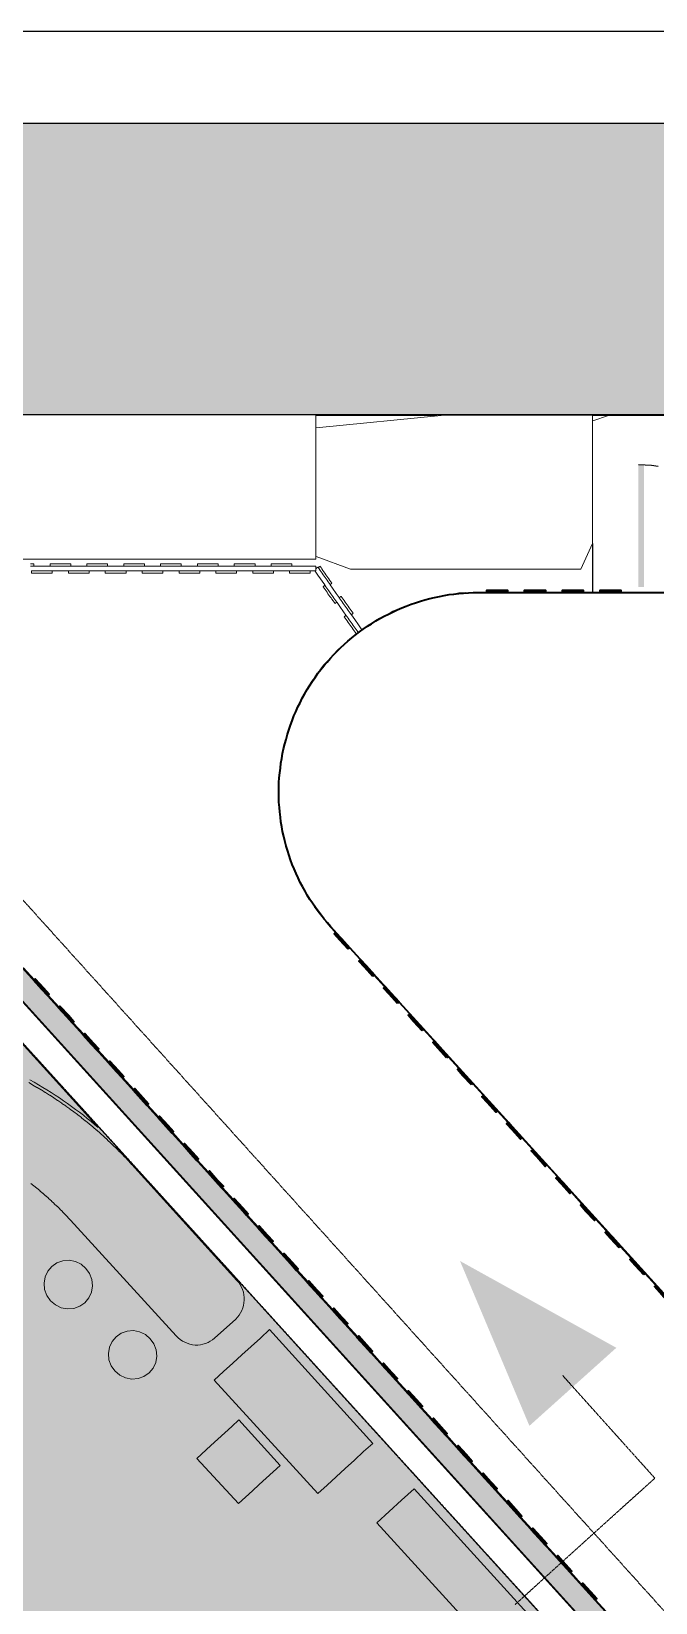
# Model space of a CAD drawing. Header units: millimetres. Extents: x -31757 to 121236, y -27283 to 63658.
# Drawn here: x 67185 to 71250, y 49174 to 59400 of the extents above; entities that cross this region are included whole.
import ezdxf

# ---------------------------------------------------------------- set-up
doc = ezdxf.new("R2010")
doc.units = ezdxf.units.MM
doc.linetypes.add('DASHDOT', pattern=[3.556, 2.54, -0.508, 0, -0.508])
doc.linetypes.add('PHANTOM', pattern=[6.35, 3.175, -0.635, 0.635, -0.635, 0.635, -0.635])
for name, color, linetype, lineweight in [('01_切断（構造・壁）', 7, 'Continuous', 35), ('04_切断（機械室などの塊）', 7, 'Continuous', 35), ('06_部屋の色', 8, 'Continuous', 0), ('10_見えがかり', 7, 'Continuous', 13), ('11_見えがかり（家具）', 8, 'Continuous', 9), ('20_上部（屋根の外形・梁）', 8, 'PHANTOM', 9), ('30_敷地・外構', 8, 'Continuous', 9), ('40_通り芯', 1, 'DASHDOT', 9), ('70_断面の位置', 6, 'DASHDOT', 9), ('90_図枠', 7, 'Continuous', 25)]:
    doc.layers.add(name, color=color, linetype=linetype, lineweight=lineweight)

msp = doc.modelspace()

# ---------------------------------------------------------------- hatches: boundary and pattern name
at = {"layer": '01_切断（構造・壁）'}
for points in [[(70233, 55763), (70286, 55763), (70286, 55757), (70286, 55748), (70233, 55748), (70151, 55748), (70151, 55754), (70151, 55763)], [(70479, 55763), (70532, 55763), (70532, 55757), (70532, 55748), (70479, 55748), (70397, 55748), (70397, 55754), (70397, 55763)], [(70725, 55763), (70778, 55763), (70778, 55757), (70778, 55748), (70725, 55748), (70643, 55748), (70643, 55754), (70643, 55763)], [(70971, 55763), (71024, 55763), (71024, 55757), (71024, 55748), (70971, 55748), (70889, 55748), (70889, 55754), (70889, 55763)], [(70565, 49510), (73320, 46471), (73321, 46469), (73321, 46469), (73321, 46469), (73320, 46468), (73309, 46457), (73268, 46420), (73215, 46373), (73214, 46372), (73213, 46373), (70457, 49413), (68151, 51957), (66059, 54265), (65922, 54416), (65920, 54418), (65920, 54418), (65920, 54418), (65922, 54419), (65946, 54441), (65986, 54477), (65986, 54477), (66026, 54514), (66026, 54514), (66026, 54514), (66028, 54515), (66028, 54515), (66028, 54515), (66029, 54514), (66769, 53698), (70454, 49632), (70540, 49538), (70565, 49510), (70565, 49510)], [(69248, 53426), (69193, 53486), (69157, 53526), (69161, 53530), (69168, 53536), (69204, 53496), (69259, 53436), (69255, 53432)], [(69408, 53249), (69353, 53310), (69317, 53349), (69322, 53353), (69329, 53359), (69364, 53320), (69419, 53259), (69415, 53255)], [(67264, 53174), (67264, 53174), (67300, 53134), (67296, 53130), (67289, 53124), (67253, 53164), (67198, 53224), (67203, 53228), (67209, 53234)], [(69569, 53072), (69514, 53133), (69478, 53172), (69482, 53176), (69489, 53183), (69525, 53143), (69580, 53083), (69575, 53079)], [(67426, 52996), (67462, 52956), (67458, 52952), (67451, 52946), (67415, 52986), (67360, 53046), (67365, 53050), (67371, 53056)], [(69729, 52896), (69674, 52956), (69638, 52996), (69642, 53000), (69649, 53006), (69685, 52967), (69740, 52906), (69736, 52902)], [(67588, 52817), (67624, 52777), (67620, 52773), (67613, 52767), (67576, 52807), (67522, 52867), (67527, 52871), (67533, 52877)], [(69889, 52719), (69834, 52780), (69798, 52819), (69803, 52823), (69810, 52829), (69845, 52790), (69900, 52729), (69896, 52725)], [(67749, 52639), (67786, 52598), (67782, 52594), (67775, 52588), (67738, 52628), (67684, 52688), (67689, 52692), (67696, 52698)], [(70050, 52543), (69995, 52603), (69959, 52643), (69963, 52647), (69970, 52653), (70006, 52613), (70061, 52553), (70056, 52549)], [(67911, 52460), (67948, 52419), (67944, 52415), (67937, 52409), (67900, 52450), (67847, 52509), (67851, 52513), (67858, 52519)], [(70166, 52437), (70221, 52376), (70217, 52372), (70210, 52366), (70155, 52427), (70155, 52427), (70119, 52466), (70124, 52470), (70130, 52476), (70166, 52437)], [(68073, 52281), (68110, 52240), (68106, 52236), (68099, 52230), (68062, 52271), (68009, 52330), (68013, 52334), (68020, 52340)], [(70326, 52260), (70381, 52200), (70377, 52196), (70370, 52190), (70315, 52250), (70315, 52250), (70279, 52290), (70284, 52294), (70291, 52300), (70326, 52260)], [(68235, 52103), (68272, 52062), (68268, 52057), (68261, 52052), (68224, 52093), (68171, 52152), (68175, 52156), (68182, 52162)], [(70487, 52084), (70542, 52023), (70537, 52019), (70531, 52013), (70476, 52074), (70476, 52074), (70440, 52113), (70444, 52117), (70451, 52123), (70487, 52084)], [(68397, 51924), (68435, 51883), (68430, 51879), (68423, 51873), (68386, 51914), (68333, 51973), (68337, 51977), (68344, 51983)], [(70647, 51907), (70702, 51847), (70698, 51843), (70691, 51837), (70636, 51897), (70636, 51897), (70600, 51936), (70605, 51940), (70611, 51947), (70647, 51907)], [(68559, 51746), (68597, 51704), (68592, 51700), (68585, 51694), (68548, 51736), (68495, 51794), (68499, 51798), (68506, 51804)], [(70807, 51731), (70862, 51670), (70858, 51666), (70851, 51660), (70796, 51720), (70761, 51760), (70765, 51764), (70772, 51770), (70807, 51731)], [(68721, 51567), (68759, 51525), (68754, 51521), (68748, 51515), (68710, 51557), (68657, 51615), (68662, 51619), (68668, 51625)], [(71012, 51483), (70957, 51544), (70921, 51583), (70925, 51587), (70932, 51593), (70968, 51554), (71023, 51493), (71018, 51489)], [(68883, 51389), (68921, 51346), (68916, 51342), (68910, 51336), (68871, 51378), (68819, 51436), (68824, 51441), (68830, 51446)], [(71172, 51307), (71117, 51367), (71081, 51407), (71086, 51411), (71092, 51417), (71128, 51377), (71183, 51317), (71179, 51313)], [(69044, 51210), (69083, 51168), (69078, 51163), (69072, 51157), (69033, 51200), (68981, 51257), (68986, 51262), (68992, 51268)], [(71332, 51130), (71277, 51191), (71242, 51230), (71246, 51234), (71253, 51240), (71288, 51201), (71343, 51140), (71339, 51136)], [(69206, 51031), (69245, 50989), (69240, 50984), (69234, 50979), (69195, 51021), (69143, 51079), (69148, 51083), (69154, 51089)], [(69368, 50853), (69407, 50810), (69402, 50806), (69396, 50800), (69357, 50843), (69305, 50900), (69310, 50904), (69316, 50910)], [(69530, 50674), (69569, 50631), (69564, 50627), (69558, 50621), (69519, 50664), (69467, 50721), (69472, 50725), (69478, 50731)], [(69692, 50496), (69731, 50452), (69726, 50448), (69720, 50442), (69681, 50486), (69629, 50542), (69634, 50547), (69640, 50552)], [(69854, 50317), (69893, 50274), (69888, 50269), (69882, 50263), (69843, 50307), (69791, 50363), (69796, 50368), (69803, 50374)], [(70016, 50139), (70055, 50095), (70050, 50090), (70044, 50085), (70004, 50129), (69954, 50185), (69958, 50189), (69965, 50195)], [(70177, 49960), (70217, 49916), (70212, 49911), (70206, 49906), (70166, 49950), (70116, 50006), (70121, 50010), (70127, 50016)], [(70339, 49782), (70379, 49737), (70375, 49733), (70368, 49727), (70328, 49771), (70278, 49827), (70283, 49832), (70289, 49837)], [(70501, 49603), (70501, 49603), (70542, 49558), (70537, 49554), (70530, 49548), (70490, 49593), (70440, 49648), (70445, 49653), (70451, 49658)], [(70663, 49424), (70663, 49424), (70704, 49379), (70699, 49375), (70693, 49369), (70652, 49414), (70602, 49469), (70607, 49474), (70613, 49480)], [(70825, 49246), (70866, 49201), (70861, 49196), (70855, 49191), (70814, 49236), (70764, 49291), (70769, 49295), (70775, 49301)]]:
    msp.add_hatch(color=7, dxfattribs=at).paths.add_polyline_path(points)
at = {"layer": '06_部屋の色', "true_color": 0xe9dfcf}
msp.add_hatch(color=8, dxfattribs=at).paths.add_polyline_path([(65518, 54580), (74066, 45167), (73036, 44217), (73059, 44192), (72029, 43242), (72005, 43268), (68751, 46747), (68802, 46797), (68871, 46876), (68933, 46961), (68987, 47051), (69033, 47145), (69070, 47243), (69099, 47344), (69119, 47447), (69130, 47551), (69132, 47656), (69125, 47760), (69108, 47864), (69083, 47966), (69049, 48065), (69006, 48161), (68955, 48252), (68897, 48339), (68831, 48421), (68758, 48496), (68679, 48565), (68594, 48626), (68504, 48680), (68410, 48726), (68312, 48764), (68211, 48793), (68108, 48813), (68004, 48824), (67899, 48826), (67795, 48818), (67691, 48802), (67589, 48777), (67490, 48742), (67394, 48700), (67303, 48649), (67216, 48590), (67134, 48524), (67111, 48501), (63320, 52554)])
at = {"layer": '06_部屋の色', "true_color": 0x6fa96e}
h = msp.add_hatch(color=8, dxfattribs=at)
h.paths.add_polyline_path([(63902, 51934), (64015, 52040), (64244, 52254), (64474, 52467), (64704, 52680), (64934, 52893), (65164, 53105), (65395, 53317), (65626, 53528), (65858, 53740), (66090, 53950), (73081, 46251), (72861, 46051), (72642, 45851), (72423, 45650), (72203, 45449), (71985, 45248), (71766, 45046), (71548, 44844), (71330, 44642), (71113, 44439), (71005, 44338), (71005, 44338), (71005, 44338), (71005, 44338), (70896, 44236), (70679, 44032), (70462, 43829), (70246, 43624), (70030, 43420), (69815, 43215), (69600, 43010), (69385, 42805), (69170, 42599), (68956, 42393), (61742, 49884), (61967, 50101), (62194, 50318), (62420, 50535), (62647, 50751), (62874, 50967), (63102, 51182), (63330, 51397), (63558, 51612), (63786, 51826), (63898, 51930)])
h.paths.add_polyline_path([(66729, 47593), (66737, 47488), (66753, 47385), (66778, 47283), (66813, 47184), (66855, 47088), (66906, 46997), (66965, 46910), (67031, 46828), (67103, 46753), (67183, 46684), (67267, 46622), (67357, 46568), (67451, 46522), (67549, 46485), (67650, 46456), (67753, 46436), (67857, 46425), (67962, 46423), (68067, 46431), (68170, 46447), (68272, 46472), (68371, 46506), (68467, 46549), (68558, 46600), (68645, 46658), (68727, 46724), (68748, 46745), (68751, 46748), (68751, 46748), (68802, 46797), (68871, 46876), (68933, 46961), (68987, 47051), (69033, 47145), (69070, 47243), (69099, 47344), (69119, 47447), (69130, 47551), (69132, 47656), (69125, 47760), (69108, 47864), (69083, 47966), (69049, 48065), (69006, 48161), (68955, 48252), (68897, 48339), (68831, 48421), (68758, 48496), (68679, 48565), (68594, 48626), (68504, 48680), (68410, 48726), (68312, 48764), (68211, 48793), (68108, 48813), (68004, 48824), (67899, 48826), (67795, 48818), (67691, 48802), (67589, 48777), (67490, 48742), (67394, 48700), (67303, 48649), (67216, 48590), (67134, 48524), (67111, 48502), (67059, 48452), (66990, 48372), (66929, 48288), (66875, 48198), (66829, 48104), (66791, 48006), (66762, 47905), (66742, 47802), (66731, 47698)], flags=0)
at = {"layer": '30_敷地・外構'}
for points in [[(76237, 56906), (43237, 56910), (13241, 12904), (13241, 12689), (8535, 3143), (7508, 600), (600, 600), (600, 6600), (3132, 6878), (4651, 9733), (7846, 15113), (9591, 17889), (15132, 25269), (23701, 36199), (24022, 37246), (24920, 38564), (24512, 38842), (24533, 38911), (22109, 41084), (34079, 57232), (31966, 58800), (76237, 58800)], [(13241, 12904), (13242, 907), (600, 908), (600, 58800), (83500, 58800), (83500, 903), (76239, 903), (76243, 56906), (43237, 56910)]]:
    msp.add_hatch(color=8, dxfattribs=at).paths.add_polyline_path(points)
at = {"layer": '40_建具'}
msp.add_hatch(color=7, dxfattribs=at).paths.add_polyline_path([(71138, 55783), (71174, 55783), (71174, 56578), (71138, 56578)])
at = {"layer": '70_断面の位置'}
msp.add_hatch(color=7, dxfattribs=at).paths.add_polyline_path([(70428, 50324), (69976, 51397), (70994, 50832)])

# ---------------------------------------------------------------- linework, layer by layer
at = {"layer": '01_切断（構造・壁）'}
for points in [[(70233, 55763), (70286, 55763), (70286, 55757), (70286, 55748), (70233, 55748), (70151, 55748), (70151, 55754), (70151, 55763), (70233, 55763)], [(70479, 55763), (70532, 55763), (70532, 55757), (70532, 55748), (70479, 55748), (70397, 55748), (70397, 55754), (70397, 55763), (70479, 55763)], [(70725, 55763), (70778, 55763), (70778, 55757), (70778, 55748), (70725, 55748), (70643, 55748), (70643, 55754), (70643, 55763), (70725, 55763)], [(70971, 55763), (71024, 55763), (71024, 55757), (71024, 55748), (70971, 55748), (70889, 55748), (70889, 55754), (70889, 55763), (70971, 55763)], [(73213, 46373), (70457, 49413), (68151, 51957), (66059, 54265)], [(66769, 53698), (70454, 49632), (70540, 49538), (70565, 49510), (70565, 49510), (70565, 49510)], [(69248, 53426), (69193, 53486), (69157, 53526), (69161, 53530), (69168, 53536), (69204, 53496), (69259, 53436), (69255, 53432), (69248, 53426)], [(69408, 53249), (69353, 53310), (69317, 53349), (69322, 53353), (69329, 53359), (69364, 53320), (69419, 53259), (69415, 53255), (69408, 53249)], [(67264, 53174), (67264, 53174), (67300, 53134), (67296, 53130), (67289, 53124), (67253, 53164), (67198, 53224), (67203, 53228), (67209, 53234), (67264, 53174)], [(69569, 53072), (69514, 53133), (69478, 53172), (69482, 53176), (69489, 53183), (69525, 53143), (69580, 53083), (69575, 53079), (69569, 53072)], [(67426, 52996), (67462, 52956), (67458, 52952), (67451, 52946), (67415, 52986), (67360, 53046), (67365, 53050), (67371, 53056), (67426, 52996)], [(69729, 52896), (69674, 52956), (69638, 52996), (69642, 53000), (69649, 53006), (69685, 52967), (69740, 52906), (69736, 52902), (69729, 52896)], [(67588, 52817), (67624, 52777), (67620, 52773), (67613, 52767), (67576, 52807), (67522, 52867), (67527, 52871), (67533, 52877), (67588, 52817)], [(69889, 52719), (69834, 52780), (69798, 52819), (69803, 52823), (69810, 52829), (69845, 52790), (69900, 52729), (69896, 52725), (69889, 52719)], [(67749, 52639), (67786, 52598), (67782, 52594), (67775, 52588), (67738, 52628), (67684, 52688), (67689, 52692), (67696, 52698), (67749, 52639)], [(70050, 52543), (69995, 52603), (69959, 52643), (69963, 52647), (69970, 52653), (70006, 52613), (70061, 52553), (70056, 52549), (70050, 52543)], [(67911, 52460), (67948, 52419), (67944, 52415), (67937, 52409), (67900, 52450), (67847, 52509), (67851, 52513), (67858, 52519), (67911, 52460)], [(70166, 52437), (70221, 52376), (70217, 52372), (70210, 52366), (70155, 52427), (70155, 52427), (70119, 52466), (70124, 52470), (70130, 52476), (70166, 52437), (70166, 52437)], [(68073, 52281), (68110, 52240), (68106, 52236), (68099, 52230), (68062, 52271), (68009, 52330), (68013, 52334), (68020, 52340), (68073, 52281)], [(70326, 52260), (70381, 52200), (70377, 52196), (70370, 52190), (70315, 52250), (70315, 52250), (70279, 52290), (70284, 52294), (70291, 52300), (70326, 52260), (70326, 52260)], [(68235, 52103), (68272, 52062), (68268, 52057), (68261, 52052), (68224, 52093), (68171, 52152), (68175, 52156), (68182, 52162), (68235, 52103)], [(70487, 52084), (70542, 52023), (70537, 52019), (70531, 52013), (70476, 52074), (70476, 52074), (70440, 52113), (70444, 52117), (70451, 52123), (70487, 52084), (70487, 52084)], [(68397, 51924), (68435, 51883), (68430, 51879), (68423, 51873), (68386, 51914), (68333, 51973), (68337, 51977), (68344, 51983), (68397, 51924)], [(70647, 51907), (70702, 51847), (70698, 51843), (70691, 51837), (70636, 51897), (70636, 51897), (70600, 51936), (70605, 51940), (70611, 51947), (70647, 51907), (70647, 51907)], [(68559, 51746), (68597, 51704), (68592, 51700), (68585, 51694), (68548, 51736), (68495, 51794), (68499, 51798), (68506, 51804), (68559, 51746)], [(70807, 51731), (70862, 51670), (70858, 51666), (70851, 51660), (70796, 51720), (70761, 51760), (70765, 51764), (70772, 51770), (70807, 51731), (70807, 51731)], [(68721, 51567), (68759, 51525), (68754, 51521), (68748, 51515), (68710, 51557), (68657, 51615), (68662, 51619), (68668, 51625), (68721, 51567)], [(71012, 51483), (70957, 51544), (70921, 51583), (70925, 51587), (70932, 51593), (70968, 51554), (71023, 51493), (71018, 51489), (71012, 51483)], [(68883, 51389), (68921, 51346), (68916, 51342), (68910, 51336), (68871, 51378), (68819, 51436), (68824, 51441), (68830, 51446), (68883, 51389)], [(71172, 51307), (71117, 51367), (71081, 51407), (71086, 51411), (71092, 51417), (71128, 51377), (71183, 51317), (71179, 51313), (71172, 51307)], [(69044, 51210), (69083, 51168), (69078, 51163), (69072, 51157), (69033, 51200), (68981, 51257), (68986, 51262), (68992, 51268), (69044, 51210)], [(71332, 51130), (71277, 51191), (71242, 51230), (71246, 51234), (71253, 51240), (71288, 51201), (71343, 51140), (71339, 51136), (71332, 51130)], [(69206, 51031), (69245, 50989), (69240, 50984), (69234, 50979), (69195, 51021), (69143, 51079), (69148, 51083), (69154, 51089), (69206, 51031)], [(69368, 50853), (69407, 50810), (69402, 50806), (69396, 50800), (69357, 50843), (69305, 50900), (69310, 50904), (69316, 50910), (69368, 50853)], [(69530, 50674), (69569, 50631), (69564, 50627), (69558, 50621), (69519, 50664), (69467, 50721), (69472, 50725), (69478, 50731), (69530, 50674)], [(69692, 50496), (69731, 50452), (69726, 50448), (69720, 50442), (69681, 50486), (69629, 50542), (69634, 50547), (69640, 50552), (69692, 50496)], [(69854, 50317), (69893, 50274), (69888, 50269), (69882, 50263), (69843, 50307), (69791, 50363), (69796, 50368), (69803, 50374), (69854, 50317)], [(70016, 50139), (70055, 50095), (70050, 50090), (70044, 50085), (70004, 50129), (69954, 50185), (69958, 50189), (69965, 50195), (70016, 50139)], [(70177, 49960), (70217, 49916), (70212, 49911), (70206, 49906), (70166, 49950), (70116, 50006), (70121, 50010), (70127, 50016), (70177, 49960)], [(70339, 49782), (70379, 49737), (70375, 49733), (70368, 49727), (70328, 49771), (70278, 49827), (70283, 49832), (70289, 49837), (70339, 49782)], [(70501, 49603), (70501, 49603), (70542, 49558), (70537, 49554), (70530, 49548), (70490, 49593), (70440, 49648), (70445, 49653), (70451, 49658), (70501, 49603)], [(70565, 49510), (73320, 46471)], [(70663, 49424), (70663, 49424), (70704, 49379), (70699, 49375), (70693, 49369), (70652, 49414), (70602, 49469), (70607, 49474), (70613, 49480), (70663, 49424)], [(70825, 49246), (70866, 49201), (70861, 49196), (70855, 49191), (70814, 49236), (70764, 49291), (70769, 49295), (70775, 49301), (70825, 49246)]]:
    msp.add_lwpolyline(points, dxfattribs=at)
at = {"layer": '04_切断（機械室などの塊）'}
msp.add_lwpolyline([(72821, 49513), (71093, 51417), (69133, 53574), (69114, 53597), (69092, 53622), (69073, 53646), (69052, 53673), (69035, 53697), (69015, 53725), (68999, 53750), (68981, 53779), (68967, 53805), (68950, 53834), (68936, 53861), (68921, 53891), (68909, 53918), (68895, 53949), (68884, 53977), (68872, 54009), (68863, 54037), (68852, 54070), (68844, 54098), (68835, 54131), (68828, 54160), (68821, 54193), (68816, 54223), (68810, 54256), (68806, 54286), (68802, 54320), (68800, 54349), (68797, 54383), (68797, 54413), (68796, 54447), (68796, 54477), (68797, 54511), (68799, 54541), (68802, 54575), (68806, 54604), (68810, 54638), (68815, 54667), (68821, 54701), (68827, 54730), (68835, 54763), (68843, 54792), (68852, 54825), (68861, 54853), (68872, 54885), (68882, 54913), (68894, 54945), (68907, 54972), (68920, 55003), (68934, 55030), (68949, 55060), (68964, 55086), (68980, 55116), (68996, 55141), (69015, 55170), (69032, 55194), (69051, 55222), (69070, 55246), (69091, 55272), (69110, 55295), (69132, 55321), (69153, 55342), (69176, 55367), (69198, 55388), (69223, 55411), (69245, 55431), (69271, 55453), (69294, 55471), (69321, 55492), (69346, 55509), (69373, 55529), (69399, 55545), (69427, 55563), (69453, 55578), (69483, 55594), (69510, 55608), (69540, 55623), (69567, 55635), (69598, 55649), (69626, 55660), (69658, 55672), (69686, 55681), (69718, 55692), (69747, 55700), (69780, 55709), (69809, 55716), (69842, 55723), (69872, 55728), (69905, 55734), (69935, 55738), (69968, 55742), (69998, 55744), (70032, 55746), (70062, 55747), (70096, 55748), (71825, 55748)], dxfattribs=at)
at = {"layer": '10_見えがかり'}
for points in [[(66893, 56904), (67370, 56904), (67608, 56904), (67847, 56904), (68085, 56904), (68323, 56904), (68562, 56904), (68800, 56904), (69038, 56904), (69038, 56825), (69038, 56747), (69038, 56512), (69038, 56434), (69038, 56355), (69038, 56277), (69038, 56199), (69038, 56120), (69038, 56042), (69038, 55964), (68800, 55964), (68562, 55964), (68085, 55964), (67847, 55964), (67370, 55964), (67132, 55964)], [(69040, 56820), (69876, 56903), (70838, 56903), (70838, 56276), (70838, 56067), (70763, 55900), (70388, 55900), (70013, 55900), (69263, 55900), (69040, 55983)], [(69040, 56901), (69826, 56901)], [(70840, 56866), (70944, 56901), (71084, 56901), (71223, 56901), (71363, 56901), (71642, 56901)], [(70840, 56900), (70935, 56900)], [(70887, 55750), (70840, 55750), (70840, 55889), (70840, 56029), (70840, 56067)], [(67178, 55934), (67190, 55934), (67201, 55934), (67201, 55933), (67201, 55931), (67201, 55930), (67201, 55929), (67201, 55928), (67201, 55926), (67201, 55925), (67201, 55924), (67201, 55921), (67201, 55920), (67201, 55919), (67178, 55919)], [(67186, 55874), (67186, 55876), (67186, 55878), (67186, 55879), (67186, 55881), (67186, 55884), (67186, 55885), (67186, 55886), (67186, 55888), (67186, 55889), (67197, 55889), (67208, 55889), (67220, 55889), (67231, 55889), (67265, 55889), (67276, 55889), (67287, 55889), (67298, 55889), (67310, 55889), (67321, 55889), (67321, 55888), (67321, 55886), (67321, 55884), (67321, 55883), (67321, 55880), (67321, 55879), (67321, 55878), (67321, 55876), (67321, 55874), (67310, 55874), (67287, 55874), (67276, 55874), (67265, 55874), (67253, 55874), (67242, 55874), (67231, 55874), (67220, 55874), (67208, 55874), (67197, 55874), (67186, 55874)], [(67203, 55919), (67304, 55919)], [(67306, 55928), (67306, 55929), (67306, 55930), (67306, 55931), (67306, 55933), (67306, 55934), (67340, 55934), (67351, 55934), (67362, 55934), (67373, 55934), (67396, 55934), (67407, 55934), (67441, 55934), (67441, 55933), (67441, 55930), (67441, 55929), (67441, 55928), (67441, 55925), (67441, 55924), (67441, 55923), (67441, 55920), (67441, 55919), (67430, 55919), (67418, 55919), (67407, 55919), (67396, 55919), (67373, 55919), (67362, 55919), (67351, 55919), (67340, 55919), (67328, 55919), (67317, 55919), (67306, 55919), (67306, 55920), (67306, 55923), (67306, 55924), (67306, 55925), (67306, 55928)], [(67424, 55889), (67323, 55889)], [(67426, 55881), (67426, 55884), (67426, 55885), (67426, 55886), (67426, 55888), (67426, 55889), (67437, 55889), (67448, 55889), (67460, 55889), (67471, 55889), (67493, 55889), (67505, 55889), (67516, 55889), (67527, 55889), (67538, 55889), (67550, 55889), (67561, 55889), (67561, 55888), (67561, 55886), (67561, 55885), (67561, 55884), (67561, 55883), (67561, 55879), (67561, 55876), (67561, 55875), (67561, 55874), (67527, 55874), (67516, 55874), (67493, 55874), (67482, 55874), (67471, 55874), (67460, 55874), (67448, 55874), (67437, 55874), (67426, 55874), (67426, 55875), (67426, 55876), (67426, 55878), (67426, 55879), (67426, 55881)], [(67443, 55919), (67544, 55919)], [(67546, 55919), (67546, 55921), (67546, 55923), (67546, 55924), (67546, 55925), (67546, 55928), (67546, 55929), (67546, 55930), (67546, 55931), (67546, 55933), (67546, 55934), (67557, 55934), (67568, 55934), (67580, 55934), (67591, 55934), (67602, 55934), (67613, 55934), (67625, 55934), (67636, 55934), (67647, 55934), (67658, 55934), (67670, 55934), (67681, 55934), (67681, 55933), (67681, 55930), (67681, 55928), (67681, 55925), (67681, 55923), (67681, 55921), (67681, 55920), (67681, 55919), (67670, 55919), (67658, 55919), (67647, 55919), (67625, 55919), (67613, 55919), (67602, 55919), (67591, 55919), (67580, 55919), (67568, 55919), (67557, 55919), (67546, 55919)], [(67664, 55889), (67563, 55889)], [(67666, 55874), (67666, 55876), (67666, 55878), (67666, 55879), (67666, 55880), (67666, 55883), (67666, 55884), (67666, 55885), (67666, 55888), (67666, 55889), (67700, 55889), (67711, 55889), (67733, 55889), (67745, 55889), (67756, 55889), (67767, 55889), (67778, 55889), (67790, 55889), (67801, 55889), (67801, 55886), (67801, 55884), (67801, 55883), (67801, 55880), (67801, 55876), (67801, 55875), (67801, 55874), (67790, 55874), (67778, 55874), (67767, 55874), (67745, 55874), (67733, 55874), (67722, 55874), (67711, 55874), (67688, 55874), (67677, 55874), (67666, 55874)], [(67683, 55919), (67784, 55919)], [(67786, 55919), (67786, 55921), (67786, 55923), (67786, 55924), (67786, 55925), (67786, 55928), (67786, 55929), (67786, 55930), (67786, 55931), (67786, 55933), (67786, 55934), (67808, 55934), (67820, 55934), (67842, 55934), (67853, 55934), (67876, 55934), (67898, 55934), (67921, 55934), (67921, 55931), (67921, 55930), (67921, 55929), (67921, 55928), (67921, 55926), (67921, 55925), (67921, 55924), (67921, 55923), (67921, 55921), (67921, 55919), (67910, 55919), (67898, 55919), (67887, 55919), (67876, 55919), (67853, 55919), (67842, 55919), (67831, 55919), (67820, 55919), (67808, 55919), (67797, 55919), (67786, 55919)], [(67904, 55889), (67803, 55889)], [(67906, 55883), (67906, 55884), (67906, 55885), (67906, 55886), (67906, 55888), (67906, 55889), (67917, 55889), (67928, 55889), (67940, 55889), (67951, 55889), (67962, 55889), (67985, 55889), (67996, 55889), (68007, 55889), (68018, 55889), (68030, 55889), (68041, 55889), (68041, 55888), (68041, 55885), (68041, 55883), (68041, 55880), (68041, 55879), (68041, 55878), (68041, 55876), (68041, 55875), (68041, 55874), (68018, 55874), (68007, 55874), (67996, 55874), (67985, 55874), (67962, 55874), (67951, 55874), (67940, 55874), (67928, 55874), (67906, 55874), (67906, 55875), (67906, 55876), (67906, 55878), (67906, 55879), (67906, 55880), (67906, 55883)], [(67923, 55919), (68024, 55919)], [(68026, 55928), (68026, 55930), (68026, 55933), (68026, 55934), (68082, 55934), (68093, 55934), (68105, 55934), (68116, 55934), (68127, 55934), (68161, 55934), (68161, 55932), (68161, 55931), (68161, 55930), (68161, 55929), (68161, 55927), (68161, 55925), (68161, 55922), (68161, 55921), (68161, 55920), (68161, 55919), (68138, 55919), (68127, 55919), (68105, 55919), (68093, 55919), (68071, 55919), (68060, 55919), (68048, 55919), (68037, 55919), (68026, 55919), (68026, 55920), (68026, 55921), (68026, 55923), (68026, 55925), (68026, 55928)], [(68144, 55889), (68048, 55889), (68043, 55889)], [(68146, 55874), (68146, 55876), (68146, 55877), (68146, 55879), (68146, 55881), (68146, 55884), (68146, 55886), (68146, 55887), (68146, 55889), (68157, 55889), (68168, 55889), (68202, 55889), (68213, 55889), (68236, 55889), (68247, 55889), (68258, 55889), (68270, 55889), (68281, 55889), (68281, 55887), (68281, 55886), (68281, 55885), (68281, 55884), (68281, 55882), (68281, 55880), (68281, 55879), (68281, 55877), (68281, 55876), (68281, 55875), (68281, 55874), (68270, 55874), (68258, 55874), (68247, 55874), (68236, 55874), (68213, 55874), (68202, 55874), (68191, 55874), (68180, 55874), (68168, 55874), (68157, 55874), (68146, 55874)], [(68163, 55919), (68264, 55919)], [(68266, 55927), (68266, 55929), (68266, 55930), (68266, 55932), (68266, 55934), (68300, 55934), (68311, 55934), (68333, 55934), (68345, 55934), (68356, 55934), (68367, 55934), (68378, 55934), (68401, 55934), (68401, 55931), (68401, 55930), (68401, 55927), (68401, 55925), (68401, 55921), (68401, 55920), (68401, 55919), (68390, 55919), (68378, 55919), (68345, 55919), (68333, 55919), (68300, 55919), (68288, 55919), (68277, 55919), (68266, 55919), (68266, 55920), (68266, 55922), (68266, 55924), (68266, 55925), (68266, 55927)], [(68384, 55889), (68296, 55889), (68283, 55889)], [(68386, 55874), (68386, 55876), (68386, 55877), (68386, 55879), (68386, 55880), (68386, 55882), (68386, 55884), (68386, 55885), (68386, 55887), (68386, 55889), (68397, 55889), (68408, 55889), (68420, 55889), (68431, 55889), (68442, 55889), (68465, 55889), (68476, 55889), (68487, 55889), (68498, 55889), (68510, 55889), (68521, 55889), (68521, 55887), (68521, 55886), (68521, 55885), (68521, 55884), (68521, 55882), (68521, 55880), (68521, 55879), (68521, 55877), (68521, 55876), (68521, 55875), (68521, 55874), (68498, 55874), (68487, 55874), (68476, 55874), (68453, 55874), (68442, 55874), (68431, 55874), (68420, 55874), (68408, 55874), (68397, 55874), (68386, 55874)], [(68403, 55919), (68504, 55919)], [(68506, 55919), (68506, 55921), (68506, 55922), (68506, 55924), (68506, 55925), (68506, 55927), (68506, 55929), (68506, 55930), (68506, 55931), (68506, 55932), (68506, 55934), (68517, 55934), (68528, 55934), (68540, 55934), (68551, 55934), (68596, 55934), (68607, 55934), (68618, 55934), (68630, 55934), (68641, 55934), (68641, 55932), (68641, 55931), (68641, 55930), (68641, 55929), (68641, 55927), (68641, 55925), (68641, 55924), (68641, 55922), (68641, 55921), (68641, 55920), (68641, 55919), (68618, 55919), (68607, 55919), (68573, 55919), (68562, 55919), (68551, 55919), (68540, 55919), (68528, 55919), (68517, 55919), (68506, 55919)], [(68624, 55889), (68543, 55889), (68523, 55889)], [(68626, 55882), (68626, 55884), (68626, 55885), (68626, 55886), (68626, 55887), (68626, 55889), (68637, 55889), (68648, 55889), (68660, 55889), (68671, 55889), (68682, 55889), (68693, 55889), (68705, 55889), (68716, 55889), (68727, 55889), (68738, 55889), (68750, 55889), (68761, 55889), (68761, 55887), (68761, 55885), (68761, 55882), (68761, 55880), (68761, 55879), (68761, 55877), (68761, 55875), (68761, 55874), (68750, 55874), (68738, 55874), (68705, 55874), (68693, 55874), (68682, 55874), (68671, 55874), (68648, 55874), (68637, 55874), (68626, 55874), (68626, 55875), (68626, 55876), (68626, 55877), (68626, 55879), (68626, 55880), (68626, 55882)], [(68643, 55919), (68744, 55919)], [(68746, 55919), (68746, 55921), (68746, 55922), (68746, 55925), (68746, 55927), (68746, 55930), (68746, 55932), (68746, 55934), (68802, 55934), (68813, 55934), (68825, 55934), (68836, 55934), (68847, 55934), (68858, 55934), (68881, 55934), (68881, 55932), (68881, 55930), (68881, 55927), (68881, 55925), (68881, 55922), (68881, 55920), (68881, 55919), (68870, 55919), (68858, 55919), (68836, 55919), (68825, 55919), (68813, 55919), (68802, 55919), (68791, 55919), (68780, 55919), (68768, 55919), (68757, 55919), (68746, 55919)], [(68864, 55889), (68791, 55889), (68763, 55889)], [(68866, 55874), (68866, 55875), (68866, 55889), (68877, 55889), (68888, 55889), (68900, 55889), (68911, 55889), (68922, 55889), (68967, 55889), (68978, 55889), (68990, 55889), (69001, 55889), (69001, 55887), (69001, 55885), (69001, 55882), (69001, 55880), (69001, 55877), (69001, 55875), (69001, 55874), (68978, 55874), (68967, 55874), (68945, 55874), (68933, 55874), (68922, 55874), (68911, 55874), (68900, 55874), (68888, 55874), (68877, 55874), (68866, 55874)], [(68883, 55919), (69038, 55919), (69038, 55916), (69038, 55914), (69038, 55911), (69038, 55909), (69038, 55906), (69038, 55901), (69038, 55899), (69038, 55896), (69038, 55894), (69038, 55891), (69038, 55889), (69003, 55889)], [(69050, 55861), (69032, 55887)], [(69040, 55905), (69040, 55905), (69042, 55906), (69044, 55908), (69048, 55911), (69050, 55912), (69051, 55912)], [(69095, 55797), (69050, 55861)], [(69053, 55911), (69054, 55912), (69055, 55913), (69056, 55913), (69057, 55914), (69059, 55915), (69060, 55916), (69063, 55918), (69064, 55919), (69071, 55910), (69077, 55901), (69083, 55891), (69090, 55882), (69096, 55873), (69103, 55864), (69109, 55855), (69116, 55845), (69122, 55836), (69129, 55827), (69135, 55818), (69142, 55809), (69141, 55808), (69140, 55807), (69139, 55807), (69138, 55806), (69136, 55804), (69135, 55804), (69134, 55803), (69133, 55802), (69132, 55802), (69131, 55801), (69130, 55800), (69123, 55809), (69117, 55818), (69110, 55828), (69104, 55837), (69097, 55846), (69091, 55855), (69084, 55864), (69078, 55874), (69071, 55883), (69065, 55892), (69058, 55901), (69052, 55910), (69053, 55911)], [(69085, 55787), (69086, 55788), (69087, 55789), (69088, 55789), (69089, 55790), (69091, 55791), (69092, 55792), (69093, 55793), (69094, 55794), (69095, 55794), (69096, 55795), (69103, 55786), (69109, 55777), (69116, 55767), (69122, 55758), (69135, 55740), (69142, 55731), (69148, 55721), (69155, 55712), (69161, 55703), (69168, 55694), (69174, 55685), (69173, 55684), (69172, 55683), (69171, 55683), (69170, 55682), (69169, 55681), (69168, 55680), (69167, 55680), (69166, 55679), (69165, 55678), (69164, 55677), (69163, 55677), (69162, 55676), (69149, 55694), (69142, 55704), (69136, 55713), (69129, 55722), (69116, 55740), (69110, 55750), (69104, 55759), (69097, 55768), (69091, 55777), (69084, 55786), (69085, 55787)], [(69131, 55798), (69146, 55776), (69170, 55742), (69189, 55716)], [(70009, 55747), (69968, 55745), (69948, 55741)], [(70149, 55751), (70096, 55751), (70048, 55749)], [(70395, 55751), (70288, 55751)], [(70641, 55751), (70534, 55751)], [(70838, 55751), (70780, 55751)], [(69233, 55600), (69218, 55623), (69194, 55657), (69175, 55683)], [(69203, 55696), (69196, 55705), (69190, 55714), (69192, 55716), (69193, 55716), (69194, 55717), (69195, 55718), (69196, 55719), (69197, 55719), (69198, 55720), (69199, 55721), (69200, 55721), (69201, 55722), (69202, 55723), (69209, 55714), (69215, 55704), (69222, 55695), (69228, 55686), (69241, 55668), (69248, 55658), (69254, 55649), (69261, 55640), (69274, 55622), (69280, 55613), (69279, 55612), (69278, 55611), (69277, 55610), (69276, 55610), (69275, 55609), (69274, 55608), (69273, 55607), (69272, 55607), (69271, 55606), (69270, 55605), (69269, 55605), (69268, 55604), (69261, 55613), (69255, 55622), (69248, 55631), (69242, 55641), (69235, 55650), (69229, 55659), (69222, 55668), (69216, 55677), (69209, 55687), (69203, 55696)], [(69576, 55641), (69539, 55626), (69521, 55616)], [(69696, 55687), (69657, 55675), (69619, 55659)], [(69799, 55715), (69779, 55712), (69740, 55700)], [(69223, 55591), (69224, 55592), (69226, 55593), (69227, 55594), (69228, 55595), (69229, 55595), (69231, 55596), (69233, 55597), (69234, 55598), (69235, 55599), (69241, 55590), (69248, 55580), (69254, 55571), (69261, 55562), (69267, 55553), (69273, 55544), (69280, 55534), (69286, 55525), (69293, 55516), (69299, 55507), (69306, 55498), (69312, 55488), (69311, 55488), (69310, 55487), (69309, 55486), (69307, 55485), (69306, 55484), (69304, 55483), (69303, 55482), (69302, 55481), (69301, 55481), (69300, 55480), (69294, 55489), (69287, 55498), (69281, 55507), (69274, 55517), (69268, 55526), (69255, 55544), (69248, 55553), (69242, 55563), (69235, 55572), (69229, 55581), (69222, 55590), (69223, 55591)], [(69269, 55602), (69290, 55572), (69314, 55538), (69337, 55506)], [(69389, 55541), (69372, 55531), (69339, 55507)], [(69300, 55478), (69269, 55455), (69239, 55428)], [(69174, 55369), (69147, 55339)], [(69204, 55396), (69174, 55369)], [(69116, 55304), (69088, 55274), (69064, 55242)], [(69036, 55204), (69012, 55171), (69002, 55154)], [(68928, 55022), (68918, 55005), (68910, 54986)], [(68856, 54845), (68849, 54826), (68844, 54806)], [(68811, 54658), (68807, 54638), (68803, 54598)], [(68798, 54552), (68794, 54511), (68794, 54470)], [(72948, 46403), (65785, 54291), (65920, 54413), (73214, 46367), (73326, 46469), (73289, 46509)], [(68794, 54424), (68794, 54383), (68797, 54363)], [(68815, 54213), (68818, 54193), (68828, 54153)], [(68839, 54108), (68849, 54069), (68863, 54030)], [(68879, 53987), (68892, 53948), (68902, 53930)], [(68970, 53795), (68979, 53777), (69001, 53743)], [(69027, 53705), (69050, 53671), (69076, 53639)], [(69101, 53609), (69131, 53572), (69165, 53535)], [(69258, 53432), (69325, 53359)], [(67202, 53230), (67133, 53306)], [(69418, 53256), (69485, 53182)], [(67364, 53052), (67295, 53127)], [(69579, 53079), (69646, 53005)], [(67526, 52873), (67457, 52948)], [(69739, 52903), (69806, 52829)], [(67688, 52694), (67619, 52770)], [(69899, 52726), (69966, 52652)], [(67850, 52515), (67781, 52591)], [(70060, 52549), (70127, 52476)], [(68012, 52336), (67943, 52412)], [(70220, 52373), (70287, 52299)], [(68174, 52157), (68105, 52233)], [(70380, 52196), (70447, 52123)], [(68336, 51978), (68267, 52054)], [(70541, 52020), (70608, 51946)], [(68498, 51799), (68429, 51875)], [(70701, 51843), (70768, 51769)], [(68660, 51621), (68591, 51696)], [(70861, 51667), (70928, 51593)], [(68822, 51442), (68753, 51517)], [(71022, 51490), (71089, 51416)], [(68984, 51263), (68915, 51339)], [(71182, 51313), (71249, 51240)], [(69146, 51084), (69077, 51160)], [(69308, 50905), (69239, 50981)], [(69470, 50726), (69401, 50802)], [(69632, 50547), (69563, 50623)], [(69794, 50368), (69725, 50444)], [(69956, 50190), (69887, 50265)], [(70118, 50011), (70049, 50087)], [(70280, 49832), (70211, 49908)], [(70442, 49653), (70373, 49729)], [(70604, 49474), (70535, 49550)], [(70766, 49295), (70697, 49371)], [(70928, 49116), (70859, 49192)]]:
    msp.add_lwpolyline(points, dxfattribs=at)
at = {"layer": '11_見えがかり（家具）'}
for points in [[(66131, 53905), (67620, 52265), (67598, 52284), (67573, 52305), (67548, 52325), (67523, 52345), (67498, 52365), (67472, 52384), (67446, 52403), (67420, 52422), (67394, 52440), (67367, 52458), (67340, 52476), (67313, 52493), (67286, 52511), (67259, 52527), (67231, 52544), (67203, 52560), (67175, 52576)], [(67167, 52558), (67193, 52543), (67195, 52542), (67220, 52527), (67222, 52526), (67248, 52511), (67250, 52510), (67275, 52494), (67277, 52493), (67302, 52477), (67304, 52476), (67329, 52460), (67331, 52459), (67355, 52442), (67357, 52441), (67382, 52425), (67383, 52423), (67408, 52406), (67410, 52405), (67434, 52388), (67435, 52386), (67459, 52369), (67461, 52367), (67485, 52350), (67487, 52348), (67510, 52330), (67512, 52329), (67535, 52310), (67537, 52309), (67560, 52290), (67562, 52289), (67584, 52270), (67586, 52268), (67609, 52249), (67610, 52248), (67633, 52228), (67634, 52227), (67656, 52207), (67658, 52205), (67680, 52185), (67681, 52184), (67703, 52163), (67705, 52162), (67726, 52141), (67728, 52140), (67749, 52119), (67750, 52117), (67771, 52096), (67773, 52095), (67793, 52073), (67795, 52072), (67815, 52050), (67817, 52048), (67831, 52033), (67837, 52026), (67838, 52025), (68523, 51271), (68535, 51257), (68544, 51242), (68553, 51227), (68560, 51211), (68565, 51194), (68569, 51177), (68571, 51159), (68571, 51142), (68569, 51124), (68566, 51107), (68561, 51091), (68555, 51075), (68547, 51059), (68538, 51045), (68527, 51032), (68515, 51019), (68378, 50895), (68365, 50884), (68350, 50874), (68335, 50866), (68319, 50860), (68302, 50855), (68285, 50852), (68268, 50850), (68251, 50850), (68233, 50852), (68216, 50856), (68199, 50861), (68183, 50868), (68168, 50876), (68153, 50886), (68140, 50897), (68127, 50910), (67440, 51663), (67423, 51681), (67422, 51682), (67405, 51699), (67404, 51700), (67388, 51717), (67387, 51718), (67370, 51735), (67369, 51736), (67352, 51753), (67351, 51754), (67334, 51770), (67333, 51771), (67316, 51787), (67315, 51788), (67297, 51804), (67296, 51805), (67278, 51821), (67277, 51822), (67259, 51838), (67258, 51838), (67240, 51854), (67239, 51855), (67221, 51870), (67220, 51871), (67201, 51886), (67200, 51887), (67182, 51901)], [(67291, 51330), (67317, 51361), (67351, 51385), (67389, 51398), (67430, 51402), (67471, 51394), (67509, 51376), (67540, 51349), (67564, 51315), (67579, 51276), (67583, 51235), (67576, 51194), (67559, 51157), (67533, 51125), (67500, 51102), (67461, 51088), (67420, 51085), (67379, 51093), (67342, 51111), (67310, 51138), (67286, 51172), (67271, 51211), (67267, 51252), (67274, 51293), (67291, 51330)], [(67710, 50873), (67736, 50904), (67769, 50927), (67808, 50941), (67849, 50944), (67889, 50936), (67927, 50918), (67959, 50891), (67983, 50857), (67997, 50818), (68001, 50777), (67995, 50737), (67978, 50699), (67952, 50668), (67918, 50645), (67880, 50631), (67839, 50628), (67798, 50636), (67761, 50654), (67729, 50681), (67705, 50715), (67690, 50754), (67686, 50795), (67693, 50836), (67710, 50873)], [(68376, 50622), (68436, 50677), (68496, 50732), (68556, 50786), (68616, 50841), (68676, 50895), (68736, 50950), (69408, 50210), (69348, 50156), (69289, 50101), (69229, 50047), (69169, 49993), (69110, 49938), (69050, 49884), (68376, 50622)], [(68579, 49859), (68533, 49818), (68263, 50112), (68354, 50196), (68444, 50279), (68490, 50320), (68535, 50362), (68805, 50066), (68760, 50025), (68714, 49983), (68669, 49942), (68624, 49901), (68579, 49859)], [(70687, 48399), (70647, 48363), (69434, 49693), (69515, 49767), (69596, 49840), (69637, 49877), (69677, 49914), (70888, 48582), (70847, 48545), (70807, 48509), (70767, 48472), (70727, 48436), (70687, 48399)]]:
    msp.add_lwpolyline(points, dxfattribs=at)
at = {"layer": '20_上部（屋根の外形・梁）'}
msp.add_lwpolyline([(66600, 54333), (75538, 44429)], dxfattribs=at)
at = {"layer": '30_敷地・外構'}
for points in [[(76237, 56906), (43237, 56910), (13241, 12904), (13241, 12689), (8535, 3143), (7508, 600), (600, 600), (600, 6600), (3132, 6878), (4651, 9733), (7846, 15113), (9591, 17889), (15132, 25269), (23701, 36199), (24022, 37246), (24920, 38564), (24512, 38842), (24533, 38911), (22109, 41084), (34079, 57232), (31966, 58800), (76237, 58800), (76237, 56906)], [(13241, 12904), (13242, 907), (600, 908), (600, 58800), (83500, 58800), (83500, 903), (76239, 903), (76243, 56906), (43237, 56910), (13241, 12904)], [(76240, 56903), (76236, 900), (13245, 904), (13244, 12903), (43238, 56907), (76240, 56903)], [(71297, 55748), (71205, 55748), (71113, 55748), (71022, 55748), (70930, 55748), (70838, 55748), (70838, 55796), (70838, 55844), (70838, 55892), (70838, 55940), (70838, 55989), (70838, 56037), (70838, 56085), (70838, 56133), (70838, 56181), (70838, 56229), (70838, 56277), (70838, 56326), (70838, 56374), (70838, 56422), (70838, 56470), (70838, 56518), (70838, 56566), (70838, 56614), (70838, 56663), (70838, 56711), (70838, 56759), (70838, 56807), (70838, 56855), (70838, 56903), (70930, 56903), (71022, 56903), (71113, 56903), (71205, 56903), (71297, 56903)]]:
    msp.add_lwpolyline(points, dxfattribs=at)
at = {"layer": '40_建具'}
msp.add_lwpolyline([(71267, 56568), (71224, 56574), (71181, 56577), (71138, 56578)], dxfattribs=at)
at = {"layer": '40_通り芯'}
msp.add_lwpolyline([(76313, 42702), (63271, 57064)], dxfattribs=at)
at = {"layer": '70_断面の位置'}
for points in [[(71245, 49983), (70644, 50652)], [(70332, 49158), (70560, 49365), (70788, 49571), (71016, 49777), (71245, 49983)], [(70788, 49571), (71016, 49777), (71245, 49983)]]:
    msp.add_lwpolyline(points, dxfattribs=at)
at = {"layer": '90_図枠'}
for points in [[(0, 0), (84100, 0), (84100, 59400), (0, 59400)], [(600, 600), (83500, 600), (83500, 58800), (600, 58800)]]:
    msp.add_lwpolyline(points, close=True, dxfattribs=at)

doc.saveas('drawing.dxf')
